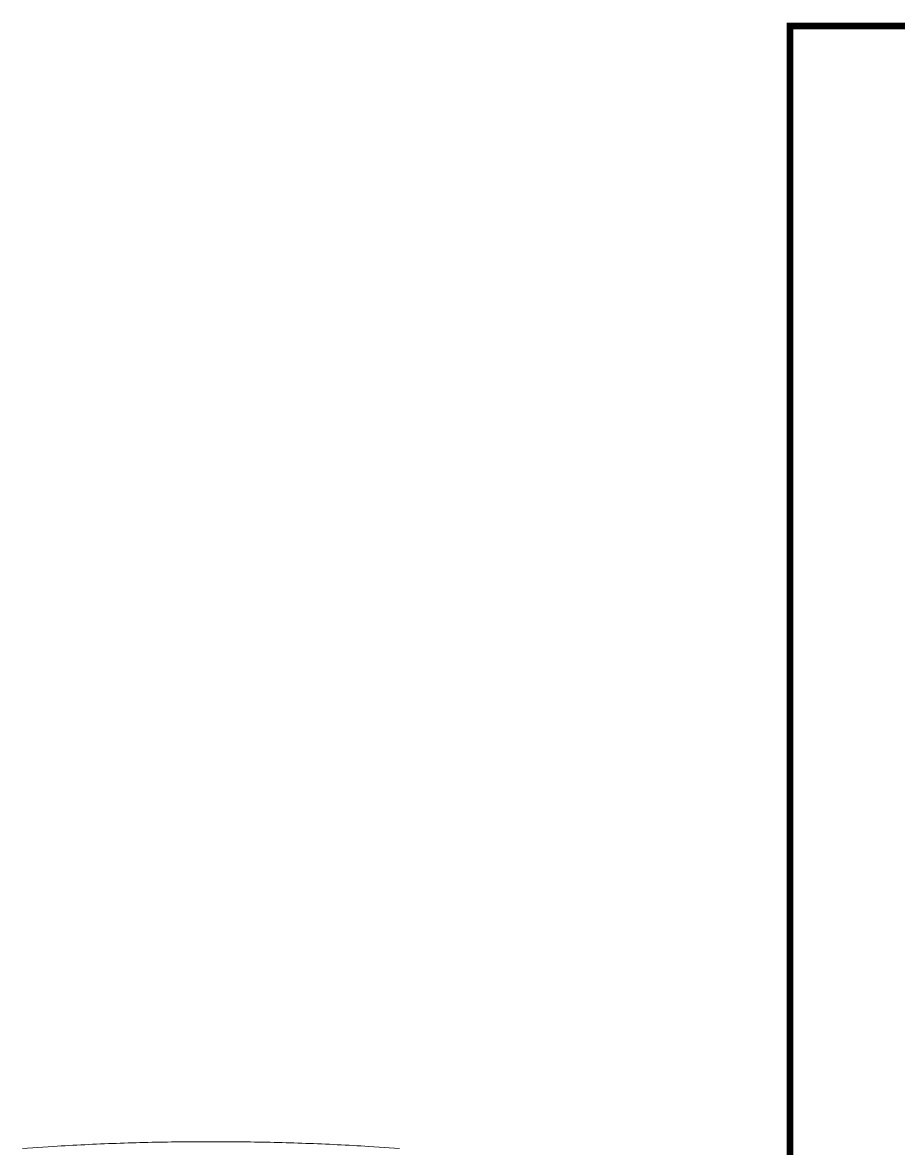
# Model space of a CAD drawing. Extents: x -2012 to 34975, y -1043 to 8321.
# Drawn here: x 5830.6 to 5960.8, y 3771.4 to 3938.8 of the extents above; entities that cross this region are included whole.
import ezdxf

# ---------------------------------------------------------------- set-up
doc = ezdxf.new("R2010")
doc.units = 0
doc.header["$LTSCALE"] = 25
doc.linetypes.add('HIDDEN2', pattern=[4.7625, 3.175, -1.5875])
doc.layers.get('0').update_dxf_attribs({"color": 9, "lineweight": 9})
doc.layers.add('04', color=9, linetype='Continuous', lineweight=9)
doc.layers.add('21', color=9, linetype='Continuous', lineweight=9)

# ---------------------------------------------------------------- blocks, each defined once
blk = doc.blocks.new('p-araba-passat')
for points in [[(4.7579, 0.2345), (4.755, 0.2802)], [(4.7579, -0.2345), (4.755, -0.2802)]]:
    blk.add_lwpolyline(points)
for points in [[(4.765, 0), (4.7649, 0.0156), (4.7648, 0.0469), (4.764, 0.0939), (4.7626, 0.1408), (4.7607, 0.1877), (4.7588, 0.2189), (4.7579, 0.2345)], [(4.765, 0), (4.7649, -0.0156), (4.7648, -0.0469), (4.764, -0.0939), (4.7626, -0.1408), (4.7607, -0.1877), (4.7588, -0.2189), (4.7579, -0.2345)]]:
    blk.add_open_spline(points, degree=3, knots=[0, 0, 0, 0, 0.2, 0.4, 0.600001, 0.8, 1, 1, 1, 1])
blk.add_open_spline([(4.765, 0), (4.765, 0), (4.765, 0), (4.7651, 0), (4.7651, 0), (4.7651, 0)], degree=5)
blk.add_open_spline([(4.765, 0), (4.765, 0), (4.765, 0), (4.7651, 0), (4.7651, 0), (4.7651, 0)], degree=5)

msp = doc.modelspace()

# ---------------------------------------------------------------- linework, layer by layer
at = {"layer": '21', "linetype": 'HIDDEN2', "ltscale": 0.1, "const_width": 1}
msp.add_lwpolyline([(5944.63, 3938.32), (5944.63, 3425.55), (6274.63, 3425.55), (6274.63, 3938.32)], close=True, dxfattribs=at)

# ---------------------------------------------------------------- block references
at = {"layer": '04', "xscale": 100, "yscale": 100, "zscale": 100, "rotation": 90}
msp.add_blockref('p-araba-passat', (5858.58, 3295.88), dxfattribs=at)

doc.saveas('drawing.dxf')
